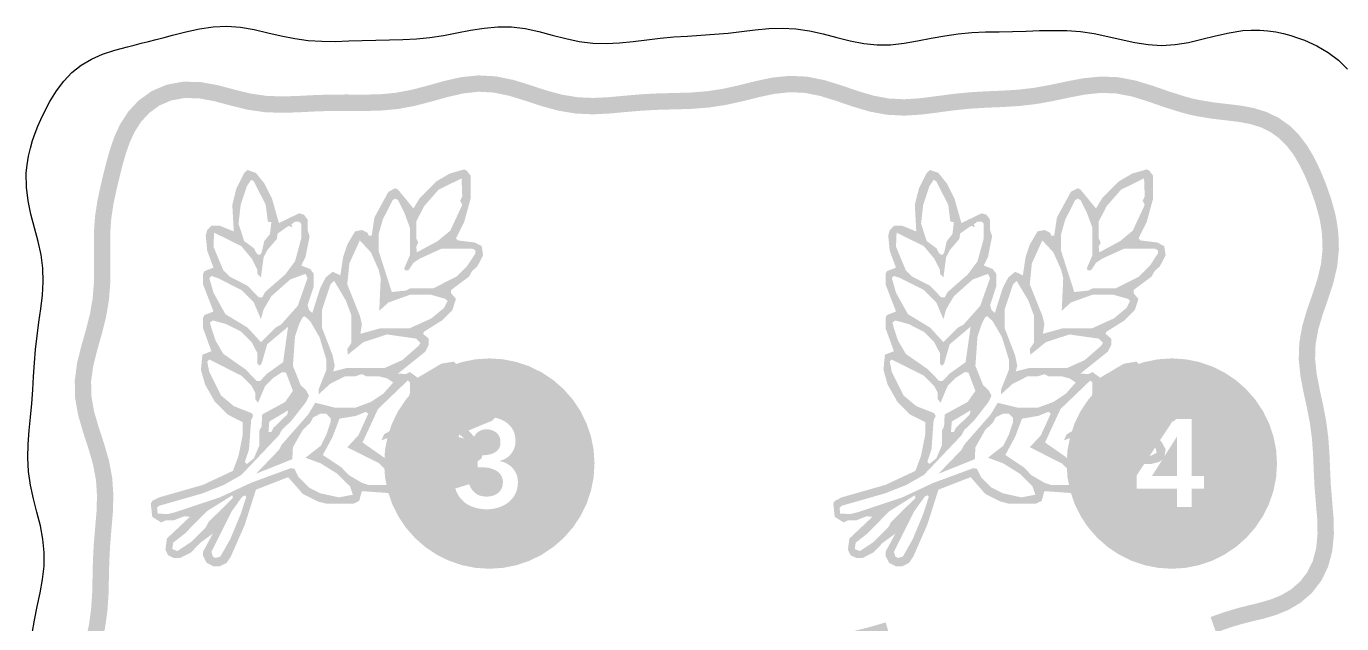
# Model space of a CAD drawing. Header units: millimetres. Extents: x 6 to 297, y 55 to 451.
# Drawn here: x 206.96 to 251.96, y 201.99 to 222.44 of the extents above; entities that cross this region are included whole.
import ezdxf

# ---------------------------------------------------------------- set-up
doc = ezdxf.new("R2010")
doc.units = ezdxf.units.MM
doc.layers.add('CUT', color=1, linetype='Continuous')
doc.layers.add('RASTER', color=7, linetype='Continuous')

msp = doc.modelspace()

# ---------------------------------------------------------------- hatches: boundary and pattern name
at = {"layer": 'RASTER'}
msp.add_hatch(color=7, dxfattribs=at).paths.add_polyline_path([(236.364, 202.037), (235.808, 201.877), (235.262, 201.74), (234.725, 201.648), (234.187, 201.607), (233.639, 201.602), (233.08, 201.609), (232.514, 201.608), (232.223, 201.591), (231.935, 201.57), (231.408, 201.489), (230.927, 201.388), (230.483, 201.283), (230.058, 201.175), (229.637, 201.056), (229.209, 200.908), (228.777, 200.708), (228.356, 200.437), (227.971, 200.083), (227.653, 199.643), (227.43, 199.128), (227.324, 198.56), (227.335, 197.966), (227.441, 197.376), (227.523, 197.069), (227.598, 196.787), (227.728, 196.263), (227.804, 195.751), (227.829, 195.236), (227.816, 194.712), (227.788, 194.175), (227.766, 193.63), (227.76, 193.085), (227.765, 192.545), (227.762, 192.016), (227.729, 191.497), (227.653, 190.981), (227.532, 190.46), (227.382, 189.925), (227.236, 189.373), (227.133, 188.805), (227.108, 188.225), (227.174, 187.646), (227.313, 187.08), (227.49, 186.532), (227.661, 186.002), (227.792, 185.486), (227.864, 184.978), (227.879, 184.467), (227.849, 183.945), (227.8, 183.41), (227.754, 182.869), (227.727, 182.581), (227.706, 182.299), (227.64, 181.778), (227.54, 181.305), (227.394, 180.884), (227.198, 180.517), (226.957, 180.208), (226.678, 179.954), (226.373, 179.751), (226.048, 179.586), (225.707, 179.442), (225.348, 179.296), (224.968, 179.131), (224.562, 178.935), (224.121, 178.713), (223.629, 178.484), (223.367, 178.385), (223.104, 178.293), (222.589, 178.167), (222.085, 178.105), (221.577, 178.107), (221.057, 178.157), (220.522, 178.229), (219.978, 178.299), (219.429, 178.347), (218.884, 178.376), (218.348, 178.398), (217.821, 178.434), (217.298, 178.5), (216.772, 178.596), (216.234, 178.711), (215.681, 178.816), (215.113, 178.876), (214.535, 178.86), (213.974, 178.763), (213.678, 178.692), (213.401, 178.611), (212.874, 178.485), (212.379, 178.421), (211.919, 178.439), (211.5, 178.545), (211.126, 178.732), (210.803, 178.987), (210.532, 179.297), (210.313, 179.646), (210.137, 180.026), (209.995, 180.429), (209.879, 180.855), (209.785, 181.304), (209.72, 181.778), (209.698, 182.287), (209.713, 182.546), (209.735, 182.812), (209.818, 183.362), (209.916, 183.923), (209.998, 184.501), (210.026, 185.093), (209.974, 185.692), (209.84, 186.283), (209.653, 186.859), (209.46, 187.414), (209.305, 187.951), (209.22, 188.474), (209.216, 188.994), (209.283, 189.525), (209.395, 190.074), (209.517, 190.638), (209.617, 191.213), (209.679, 191.79), (209.711, 192.36), (209.733, 192.919), (209.767, 193.471), (209.824, 194.022), (209.897, 194.581), (209.962, 195.153), (209.987, 195.74), (209.941, 196.335), (209.818, 196.927), (209.64, 197.504), (209.448, 198.062), (209.29, 198.601), (209.2, 199.124), (209.193, 199.642), (209.263, 200.169), (209.389, 200.713), (209.532, 201.275), (209.655, 201.851), (209.736, 202.432), (209.774, 203.008), (209.787, 203.575), (209.8, 204.131), (209.829, 204.683), (209.875, 205.239), (209.922, 205.807), (209.94, 206.388), (209.901, 206.979), (209.791, 207.568), (209.625, 208.147), (209.44, 208.708), (209.282, 209.249), (209.189, 209.773), (209.178, 210.29), (209.25, 210.813), (209.385, 211.354), (209.545, 211.914), (209.69, 212.49), (209.789, 213.073), (209.834, 213.656), (209.84, 214.229), (209.832, 214.791), (209.833, 215.341), (209.849, 215.607), (209.868, 215.863), (209.943, 216.36), (210.04, 216.818), (210.143, 217.251), (210.247, 217.664), (210.36, 218.063), (210.493, 218.449), (210.664, 218.821), (210.887, 219.169), (211.171, 219.477), (211.515, 219.728), (211.916, 219.901), (212.366, 219.985), (212.858, 219.975), (213.39, 219.878), (213.668, 219.803), (213.957, 219.726), (214.532, 219.585), (215.12, 219.501), (215.705, 219.478), (216.278, 219.496), (216.839, 219.525), (217.392, 219.544), (217.947, 219.546), (218.51, 219.541), (219.085, 219.554), (219.668, 219.608), (220.25, 219.716), (220.823, 219.865), (221.379, 220.021), (221.917, 220.144), (222.438, 220.2), (222.955, 220.172), (223.482, 220.062), (224.027, 219.894), (224.592, 219.709), (225.173, 219.55), (225.764, 219.453), (226.354, 219.427), (226.934, 219.456), (227.499, 219.508), (228.054, 219.555), (228.606, 219.584), (229.163, 219.597), (229.731, 219.614), (230.308, 219.659), (230.888, 219.747), (231.462, 219.874), (232.021, 220.014), (232.562, 220.129), (233.087, 220.185), (233.604, 220.16), (234.13, 220.054), (234.672, 219.885), (235.235, 219.692), (235.815, 219.521), (236.408, 219.412), (237.003, 219.382), (237.588, 219.419), (238.158, 219.491), (238.715, 219.566), (239.265, 219.622), (239.817, 219.654), (240.378, 219.677), (240.949, 219.713), (241.526, 219.781), (242.099, 219.884), (242.661, 220.004), (243.206, 220.108), (243.734, 220.161), (244.254, 220.14), (244.779, 220.04), (245.32, 219.873), (245.879, 219.677), (246.445, 219.5), (246.735, 219.421), (247.015, 219.362), (247.527, 219.277), (248, 219.222), (248.435, 219.17), (248.834, 219.096), (249.198, 218.982), (249.527, 218.821), (249.822, 218.61), (250.084, 218.351), (250.316, 218.044), (250.523, 217.693), (250.714, 217.299), (250.893, 216.865), (251.061, 216.389), (251.204, 215.872), (251.252, 215.599), (251.291, 215.334), (251.308, 214.82), (251.258, 214.319), (251.139, 213.81), (250.968, 213.285), (250.779, 212.743), (250.614, 212.183), (250.512, 211.61), (250.494, 211.032), (250.553, 210.463), (250.659, 209.909), (250.777, 209.371), (250.878, 208.844), (250.946, 208.322), (250.984, 207.796), (251.006, 207.261), (251.032, 206.717), (251.076, 206.172), (251.099, 205.884), (251.125, 205.6), (251.137, 205.07), (251.091, 204.581), (250.975, 204.14), (250.786, 203.753), (250.533, 203.426), (250.228, 203.164), (249.887, 202.965), (249.524, 202.819), (249.148, 202.71), (248.759, 202.615), (248.354, 202.511), (247.929, 202.381), (247.478, 202.223), (247.664, 201.694), (248.105, 201.849), (248.506, 201.972), (248.895, 202.071), (249.293, 202.168), (249.708, 202.289), (250.135, 202.462), (250.554, 202.709), (250.94, 203.041), (251.263, 203.458), (251.501, 203.945), (251.643, 204.484), (251.697, 205.05), (251.685, 205.626), (251.657, 205.931), (251.635, 206.217), (251.591, 206.753), (251.566, 207.285), (251.544, 207.827), (251.504, 208.378), (251.431, 208.933), (251.326, 209.483), (251.208, 210.022), (251.107, 210.545), (251.054, 211.052), (251.069, 211.551), (251.159, 212.054), (251.312, 212.571), (251.499, 213.106), (251.679, 213.659), (251.811, 214.227), (251.868, 214.802), (251.85, 215.374), (251.805, 215.688), (251.748, 216.004), (251.595, 216.557), (251.417, 217.064), (251.225, 217.528), (251.017, 217.957), (250.782, 218.356), (250.506, 218.719), (250.184, 219.039), (249.814, 219.302), (249.405, 219.503), (248.969, 219.639), (248.52, 219.724), (248.066, 219.778), (247.606, 219.832), (247.115, 219.914), (246.866, 219.965), (246.606, 220.037), (246.056, 220.209), (245.495, 220.406), (244.914, 220.583), (244.319, 220.697), (243.718, 220.721), (243.126, 220.662), (242.55, 220.553), (241.991, 220.434), (241.443, 220.335), (240.899, 220.271), (240.349, 220.237), (239.789, 220.214), (239.221, 220.18), (238.65, 220.123), (238.086, 220.047), (237.535, 219.977), (236.999, 219.942), (236.473, 219.968), (235.946, 220.066), (235.405, 220.226), (234.847, 220.418), (234.269, 220.597), (233.673, 220.716), (233.07, 220.745), (232.474, 220.683), (231.895, 220.56), (231.333, 220.419), (230.785, 220.298), (230.245, 220.216), (229.701, 220.174), (229.148, 220.157), (228.585, 220.144), (228.016, 220.114), (227.45, 220.066), (226.894, 220.015), (226.353, 219.988), (225.822, 220.011), (225.293, 220.098), (224.753, 220.245), (224.197, 220.428), (223.621, 220.605), (223.027, 220.727), (222.424, 220.76), (221.824, 220.697), (221.241, 220.564), (220.677, 220.406), (220.128, 220.263), (219.59, 220.163), (219.052, 220.113), (218.506, 220.101), (217.948, 220.106), (217.382, 220.104), (216.815, 220.085), (216.255, 220.056), (215.707, 220.039), (215.171, 220.06), (214.639, 220.136), (214.094, 220.27), (213.813, 220.344), (213.505, 220.427), (212.915, 220.532), (212.321, 220.544), (211.753, 220.438), (211.238, 220.215), (210.799, 219.896), (210.444, 219.512), (210.173, 219.091), (209.973, 218.659), (209.825, 218.231), (209.706, 217.809), (209.598, 217.385), (209.493, 216.941), (209.392, 216.459), (209.312, 215.933), (209.29, 215.644), (209.273, 215.353), (209.272, 214.787), (209.28, 214.228), (209.274, 213.68), (209.233, 213.142), (209.142, 212.605), (209.004, 212.06), (208.843, 211.499), (208.7, 210.919), (208.619, 210.322), (208.631, 209.718), (208.737, 209.121), (208.905, 208.542), (209.089, 207.982), (209.245, 207.439), (209.345, 206.908), (209.38, 206.378), (209.363, 205.839), (209.317, 205.285), (209.27, 204.721), (209.24, 204.152), (209.227, 203.587), (209.214, 203.033), (209.178, 202.489), (209.103, 201.949), (208.986, 201.403), (208.844, 200.845), (208.712, 200.269), (208.633, 199.675), (208.642, 199.072), (208.744, 198.474), (208.914, 197.892), (209.107, 197.33), (209.275, 196.786), (209.386, 196.256), (209.426, 195.731), (209.404, 195.197), (209.341, 194.649), (209.267, 194.087), (209.208, 193.517), (209.173, 192.948), (209.151, 192.386), (209.12, 191.836), (209.062, 191.291), (208.967, 190.745), (208.847, 190.189), (208.73, 189.617), (208.656, 189.027), (208.661, 188.427), (208.758, 187.828), (208.926, 187.244), (209.122, 186.68), (209.3, 186.134), (209.42, 185.605), (209.466, 185.082), (209.44, 184.554), (209.363, 184.011), (209.265, 183.452), (209.179, 182.883), (209.154, 182.585), (209.137, 182.282), (209.162, 181.729), (209.233, 181.209), (209.334, 180.724), (209.46, 180.262), (209.618, 179.815), (209.821, 179.379), (210.083, 178.962), (210.417, 178.58), (210.826, 178.258), (211.306, 178.019), (211.84, 177.885), (212.404, 177.861), (212.976, 177.934), (213.54, 178.069), (213.822, 178.15), (214.083, 178.214), (214.591, 178.303), (215.091, 178.316), (215.599, 178.262), (216.123, 178.162), (216.662, 178.047), (217.213, 177.946), (217.767, 177.877), (218.317, 177.839), (218.858, 177.816), (219.389, 177.788), (219.917, 177.741), (220.449, 177.674), (220.992, 177.6), (221.549, 177.547), (222.118, 177.546), (222.69, 177.616), (223.255, 177.753), (223.559, 177.858), (223.853, 177.97), (224.364, 178.208), (224.81, 178.432), (225.202, 178.621), (225.565, 178.78), (225.921, 178.924), (226.285, 179.078), (226.657, 179.268), (227.024, 179.514), (227.368, 179.828), (227.668, 180.213), (227.907, 180.66), (228.08, 181.155), (228.193, 181.685), (228.263, 182.238), (228.286, 182.535), (228.312, 182.82), (228.358, 183.36), (228.408, 183.903), (228.439, 184.459), (228.423, 185.026), (228.341, 185.595), (228.199, 186.157), (228.023, 186.704), (227.852, 187.234), (227.725, 187.746), (227.669, 188.245), (227.69, 188.742), (227.783, 189.251), (227.923, 189.778), (228.075, 190.321), (228.203, 190.877), (228.286, 191.438), (228.322, 191.997), (228.326, 192.546), (228.321, 193.084), (228.326, 193.616), (228.348, 194.149), (228.376, 194.69), (228.389, 195.243), (228.362, 195.806), (228.278, 196.372), (228.141, 196.925), (228.065, 197.214), (227.989, 197.491), (227.893, 198.023), (227.883, 198.515), (227.966, 198.965), (228.14, 199.366), (228.39, 199.71), (228.699, 199.994), (229.047, 200.217), (229.418, 200.388), (229.805, 200.522), (230.203, 200.634), (230.616, 200.738), (231.049, 200.842), (231.507, 200.938), (232.004, 201.013), (232.26, 201.032), (232.526, 201.048), (233.077, 201.049), (233.638, 201.041), (234.211, 201.047), (234.794, 201.092), (235.378, 201.191), (235.953, 201.336), (236.518, 201.498)])
h = msp.add_hatch(color=7, dxfattribs=at)
h.paths.add_polyline_path([(214.531, 217.521), (214.817, 217.421), (215.103, 217.063), (215.367, 216.541), (215.603, 215.705), (216.297, 216.041), (216.461, 215.991), (216.583, 215.826), (216.583, 215.469), (216.654, 215.254), (216.511, 214.539), (216.368, 214.253), (216.676, 214.131), (216.797, 213.967), (216.797, 213.538), (216.583, 212.894), (216.633, 212.73), (216.747, 212.63), (217.012, 213.466), (217.205, 213.845), (217.441, 214.038), (217.706, 213.917), (217.799, 214.539), (217.942, 214.968), (218.206, 215.419), (218.442, 215.469), (218.635, 215.376), (218.678, 215.276), (218.778, 215.276), (218.871, 215.898), (219.35, 216.777), (219.586, 216.899), (219.679, 216.849), (220.208, 216.205), (220.423, 216.563), (220.995, 217.135), (221.445, 217.399), (221.946, 217.542), (222.039, 217.492), (222.161, 217.328), (222.161, 216.541), (221.946, 215.755), (221.66, 215.183), (221.732, 215.111), (222.304, 215.04), (222.54, 214.918), (222.59, 214.61), (222.397, 214.231), (222.211, 214.06), (222.11, 213.874), (221.496, 213.416), (221.496, 213.302), (221.66, 213.109), (221.538, 212.73), (221.181, 212.372), (220.566, 211.986), (220.537, 211.915), (220.73, 211.75), (220.73, 211.536), (220.609, 211.3), (219.679, 210.556), (219.944, 210.535), (220.087, 210.606), (220.351, 210.413), (221.159, 210.892), (221.588, 210.964), (221.803, 210.749), (221.753, 210.198), (223.162, 210.248), (223.541, 210.055), (223.591, 209.748), (223.469, 209.512), (222.897, 208.94), (222.089, 208.604), (222.468, 208.196), (222.59, 207.96), (222.54, 207.653), (222.375, 207.531), (222.089, 207.46), (221.159, 207.46), (221.088, 207.388), (221.038, 207.081), (220.873, 206.959), (219.944, 206.959), (219.801, 207.031), (219.751, 207.009), (219.801, 206.888), (219.751, 206.58), (219.443, 206.459), (218.442, 206.53), (218.349, 206.194), (218.156, 206.101), (217.226, 206.101), (216.94, 206.173), (216.418, 206.437), (215.918, 207.009), (214.817, 206.58), (214.438, 205.386), (213.959, 204.292), (213.816, 204.077), (213.58, 203.956), (213.365, 203.956), (213.129, 204.077), (213.007, 204.313), (213.007, 204.456), (213.344, 205.078), (212.915, 204.764), (212.6, 204.435), (212.221, 204.242), (212.006, 204.242), (211.813, 204.335), (211.72, 204.528), (211.77, 204.907), (212.557, 205.65), (212.364, 205.672), (212.006, 205.529), (211.72, 205.529), (211.577, 205.457), (211.27, 205.65), (211.22, 206.101), (211.27, 206.194), (211.506, 206.316), (213.007, 206.745), (214.03, 207.224), (214.223, 207.746), (214.366, 208.461), (214.366, 208.89), (213.844, 209.154), (213.415, 209.583), (213.079, 210.177), (212.936, 210.678), (212.986, 211.2), (213.294, 211.321), (213.007, 212.108), (213.007, 212.465), (213.058, 212.558), (213.365, 212.68), (213.007, 213.609), (213.007, 213.967), (213.058, 214.06), (213.365, 214.181), (213.151, 214.753), (213.1, 215.276), (213.151, 215.469), (213.294, 215.612), (213.58, 215.612), (214.059, 215.419), (214.009, 216.327), (214.152, 216.899), (214.416, 217.421)])
h.paths.add_polyline_path([(221.853, 217.235), (221.066, 216.849), (220.566, 216.277), (220.301, 215.755), (220.301, 215.183), (220.373, 215.04), (220.301, 214.897), (220.323, 214.703), (221.038, 215.09), (221.467, 215.447), (221.875, 216.327), (221.803, 216.47), (221.875, 216.613)], flags=0)
h.paths.add_polyline_path([(214.652, 217.185), (214.509, 216.97), (214.295, 216.327), (214.223, 215.683), (214.416, 215.09), (214.745, 214.846), (214.845, 214.661), (214.938, 214.61), (215.01, 214.682), (215.103, 215.09), (215.296, 215.326), (215.346, 215.733), (215.224, 215.755), (215.153, 216.327), (214.745, 217.135)], flags=0)
h.paths.add_polyline_path([(219.586, 216.541), (219.493, 216.491), (219.157, 215.826), (219.014, 215.326), (219.014, 214.753), (219.465, 213.345), (219.944, 213.395), (220.087, 213.466), (220.873, 213.466), (221.681, 213.874), (222.039, 214.231), (222.325, 214.661), (222.325, 214.775), (222.232, 214.825), (221.159, 214.825), (220.423, 214.489), (220.208, 214.346), (220.037, 214.088), (219.922, 214.088), (219.894, 214.16), (220.087, 214.61), (220.087, 215.54), (219.894, 216.062), (219.679, 216.491)], flags=0)
h.paths.add_polyline_path([(216.154, 215.755), (216.032, 215.662), (216.061, 215.562), (215.939, 215.612), (215.56, 215.347), (215.532, 215.161), (215.203, 214.775), (215.081, 214.539), (214.988, 213.845), (214.867, 213.967), (214.867, 214.11), (214.674, 214.489), (214.316, 214.918), (213.386, 215.376), (213.365, 214.897), (213.701, 214.088), (213.916, 213.874), (214.531, 213.559), (214.917, 213.159), (215.031, 213.159), (215.131, 213.345), (215.818, 213.945), (216.154, 214.396), (216.368, 215.183), (216.368, 215.683), (216.297, 215.755)], flags=0)
h.paths.add_polyline_path([(218.371, 215.111), (218.013, 214.324), (217.942, 213.609), (218.371, 212.537), (218.442, 212.251), (218.392, 211.915), (219.086, 212.108), (220.087, 212.108), (220.823, 212.444), (221.252, 212.801), (221.374, 213.037), (221.302, 213.109), (220.802, 213.252), (220.087, 213.252), (219.35, 212.987), (219.036, 212.701), (219.086, 213.824), (219.014, 214.11), (218.75, 214.703)], flags=0)
h.paths.add_polyline_path([(216.511, 213.967), (215.989, 213.774), (215.346, 213.202), (215.081, 212.751), (214.988, 212.415), (214.745, 212.987), (214.316, 213.416), (213.508, 213.824), (213.294, 213.895), (213.222, 213.824), (213.365, 213.323), (213.773, 212.587), (214.531, 212.129), (214.988, 211.629), (215.489, 212.129), (215.675, 212.229), (216.247, 212.873), (216.583, 213.824)], flags=0)
h.paths.add_polyline_path([(217.491, 213.731), (217.37, 213.609), (217.083, 212.751), (217.083, 212.108), (217.441, 211.178), (217.513, 210.821), (217.462, 210.627), (217.942, 210.749), (219.229, 210.749), (219.822, 211.014), (220.394, 211.514), (220.444, 211.607), (220.301, 211.75), (219.3, 211.893), (218.492, 211.629), (217.963, 211.2), (217.942, 211.393), (218.085, 211.607), (218.085, 212.537), (217.892, 213.059)], flags=0)
h.paths.add_polyline_path([(216.49, 212.515), (216.418, 212.487), (216.297, 212.251), (216.154, 211.822), (216.082, 210.821), (216.347, 210.156), (216.533, 209.984), (216.633, 209.798), (216.533, 209.583), (216.032, 208.94), (215.703, 208.625), (215.603, 208.439), (214.316, 207.081), (213.723, 206.745), (213.007, 206.459), (211.506, 206.029), (211.434, 205.958), (211.456, 205.765), (211.792, 205.743), (212.078, 205.815), (213.58, 206.316), (214.652, 206.816), (216.011, 207.317), (216.132, 207.295), (216.275, 207.009), (216.633, 206.652), (217.012, 206.459), (217.656, 206.316), (218.135, 206.408), (218.035, 206.695), (217.605, 207.124), (217.033, 207.481), (216.511, 207.674), (217.033, 208.082), (217.226, 208.461), (217.37, 208.89), (217.37, 209.033), (217.226, 209.176), (217.012, 209.176), (216.776, 209.054), (216.676, 208.868), (216.418, 208.625), (216.082, 208.032), (216.061, 207.624), (214.817, 207.124), (215.603, 207.939), (215.703, 208.125), (216.604, 209.154), (216.847, 209.555), (217.513, 209.39), (218.228, 209.39), (218.75, 209.583), (219.179, 209.869), (219.515, 210.248), (219.3, 210.391), (219.014, 210.463), (218.585, 210.463), (218.442, 210.535), (218.228, 210.463), (217.87, 210.463), (217.348, 210.198), (216.962, 209.841), (216.962, 210.012), (217.226, 210.678), (217.226, 211.035), (216.991, 211.8), (216.676, 212.344)], flags=0)
h.paths.add_polyline_path([(213.344, 212.372), (213.243, 212.301), (213.294, 212.108), (213.437, 211.679), (213.701, 211.228), (214.459, 210.699), (214.845, 210.299), (214.96, 210.299), (215.203, 210.556), (215.746, 210.942), (215.918, 212.158), (215.203, 211.557), (215.01, 210.892), (214.938, 210.821), (214.867, 210.892), (214.867, 211.25), (214.674, 211.629), (214.316, 211.986), (213.794, 212.251)], flags=0)
h.paths.add_polyline_path([(213.222, 211.035), (213.151, 210.964), (213.222, 210.606), (213.63, 209.798), (214.059, 209.44), (214.674, 209.197), (214.724, 209.104), (214.652, 208.961), (214.581, 207.96), (214.438, 207.531), (214.509, 207.46), (214.745, 207.653), (214.938, 208.103), (214.938, 208.604), (215.01, 208.747), (215.031, 209.154), (215.818, 209.583), (216.082, 209.962), (215.846, 210.585), (215.725, 210.606), (215.417, 210.413), (215.131, 210.127), (214.888, 209.555), (214.795, 209.676), (214.795, 209.891), (214.674, 210.127), (214.316, 210.484)], flags=0)
h.paths.add_polyline_path([(221.496, 210.728), (220.78, 210.413), (220.351, 209.984), (219.801, 208.604), (220.466, 208.125), (220.637, 207.939), (220.873, 207.817), (221.088, 207.746), (222.089, 207.746), (222.282, 207.839), (222.254, 207.982), (222.11, 208.196), (221.681, 208.554), (221.016, 208.818), (220.659, 208.818), (220.516, 208.747), (220.444, 208.818), (220.752, 209.011), (221.181, 209.512), (221.445, 210.105), (221.517, 210.391)], flags=0)
h.paths.add_polyline_path([(220.015, 210.32), (218.993, 209.34), (218.464, 208.196), (219.179, 207.696), (219.493, 207.367), (219.729, 207.245), (220.587, 207.174), (220.78, 207.267), (220.68, 207.481), (220.466, 207.767), (220.108, 208.053), (219.443, 208.389), (219.107, 208.268), (219.207, 208.482), (219.393, 208.582), (219.679, 208.868), (219.944, 209.39), (220.087, 209.891), (220.087, 210.248)], flags=0)
h.paths.add_polyline_path([(222.304, 210.034), (221.946, 209.962), (221.567, 209.769), (221.109, 209.054), (221.588, 208.89), (221.946, 208.89), (222.754, 209.226), (223.255, 209.726), (223.305, 209.819), (223.255, 209.912), (222.804, 210.034)], flags=0)
h.paths.add_polyline_path([(215.918, 209.297), (215.274, 208.911), (215.246, 208.554), (215.346, 208.554), (215.417, 208.697), (215.889, 209.154)], flags=0)
h.paths.add_polyline_path([(218.585, 209.247), (218.228, 209.104), (217.677, 209.011), (217.441, 208.389), (217.105, 207.767), (217.748, 207.338), (217.992, 207.081), (218.442, 206.816), (218.657, 206.745), (219.443, 206.745), (219.515, 206.888), (219.393, 207.124), (219.036, 207.481), (217.942, 208.032), (218.321, 208.439), (218.657, 209.176)], flags=0)
h.paths.add_polyline_path([(214.009, 206.387), (213.129, 205.836), (212.385, 205.078), (211.985, 204.764), (211.956, 204.549), (212.128, 204.478), (212.6, 204.792), (213.1, 205.293), (213.201, 205.479), (214.03, 206.294)], flags=0)
h.paths.add_polyline_path([(214.438, 206.387), (214.345, 206.337), (213.987, 205.836), (213.294, 204.456), (213.344, 204.292), (213.437, 204.242), (213.601, 204.292), (213.937, 204.885), (214.295, 205.743), (214.488, 206.337)], flags=0)
h = msp.add_hatch(color=7, dxfattribs=at)
h.paths.add_polyline_path([(237.881, 217.521), (238.167, 217.421), (238.453, 217.063), (238.717, 216.541), (238.953, 215.705), (239.647, 216.041), (239.811, 215.991), (239.933, 215.826), (239.933, 215.469), (240.004, 215.254), (239.861, 214.539), (239.718, 214.253), (240.026, 214.131), (240.147, 213.967), (240.147, 213.538), (239.933, 212.894), (239.983, 212.73), (240.097, 212.63), (240.362, 213.466), (240.555, 213.845), (240.791, 214.038), (241.056, 213.917), (241.149, 214.539), (241.292, 214.968), (241.556, 215.419), (241.792, 215.469), (241.985, 215.376), (242.028, 215.276), (242.128, 215.276), (242.221, 215.898), (242.7, 216.777), (242.936, 216.899), (243.029, 216.849), (243.558, 216.205), (243.773, 216.563), (244.345, 217.135), (244.795, 217.399), (245.296, 217.542), (245.389, 217.492), (245.511, 217.328), (245.511, 216.541), (245.296, 215.755), (245.01, 215.183), (245.082, 215.111), (245.654, 215.04), (245.89, 214.918), (245.94, 214.61), (245.747, 214.231), (245.561, 214.06), (245.46, 213.874), (244.846, 213.416), (244.846, 213.302), (245.01, 213.109), (244.888, 212.73), (244.531, 212.372), (243.916, 211.986), (243.887, 211.915), (244.08, 211.75), (244.08, 211.536), (243.959, 211.3), (243.029, 210.556), (243.294, 210.535), (243.437, 210.606), (243.701, 210.413), (244.509, 210.892), (244.938, 210.964), (245.153, 210.749), (245.103, 210.198), (246.512, 210.248), (246.891, 210.055), (246.941, 209.748), (246.819, 209.512), (246.247, 208.94), (245.439, 208.604), (245.818, 208.196), (245.94, 207.96), (245.89, 207.653), (245.725, 207.531), (245.439, 207.46), (244.509, 207.46), (244.438, 207.388), (244.388, 207.081), (244.223, 206.959), (243.294, 206.959), (243.151, 207.031), (243.101, 207.009), (243.151, 206.888), (243.101, 206.58), (242.793, 206.459), (241.792, 206.53), (241.699, 206.194), (241.506, 206.101), (240.576, 206.101), (240.29, 206.173), (239.768, 206.437), (239.268, 207.009), (238.167, 206.58), (237.788, 205.386), (237.309, 204.292), (237.166, 204.077), (236.93, 203.956), (236.715, 203.956), (236.479, 204.077), (236.357, 204.313), (236.357, 204.456), (236.694, 205.078), (236.265, 204.764), (235.95, 204.435), (235.571, 204.242), (235.356, 204.242), (235.163, 204.335), (235.07, 204.528), (235.12, 204.907), (235.907, 205.65), (235.714, 205.672), (235.356, 205.529), (235.07, 205.529), (234.927, 205.457), (234.62, 205.65), (234.57, 206.101), (234.62, 206.194), (234.856, 206.316), (236.357, 206.745), (237.38, 207.224), (237.573, 207.746), (237.716, 208.461), (237.716, 208.89), (237.194, 209.154), (236.765, 209.583), (236.429, 210.177), (236.286, 210.678), (236.336, 211.2), (236.644, 211.321), (236.357, 212.108), (236.357, 212.465), (236.408, 212.558), (236.715, 212.68), (236.357, 213.609), (236.357, 213.967), (236.408, 214.06), (236.715, 214.181), (236.501, 214.753), (236.45, 215.276), (236.501, 215.469), (236.644, 215.612), (236.93, 215.612), (237.409, 215.419), (237.359, 216.327), (237.502, 216.899), (237.766, 217.421)])
h.paths.add_polyline_path([(245.203, 217.235), (244.416, 216.849), (243.916, 216.277), (243.651, 215.755), (243.651, 215.183), (243.723, 215.04), (243.651, 214.897), (243.673, 214.703), (244.388, 215.09), (244.817, 215.447), (245.225, 216.327), (245.153, 216.47), (245.225, 216.613)], flags=0)
h.paths.add_polyline_path([(238.002, 217.185), (237.859, 216.97), (237.645, 216.327), (237.573, 215.683), (237.766, 215.09), (238.095, 214.846), (238.195, 214.661), (238.288, 214.61), (238.36, 214.682), (238.453, 215.09), (238.646, 215.326), (238.696, 215.733), (238.574, 215.755), (238.503, 216.327), (238.095, 217.135)], flags=0)
h.paths.add_polyline_path([(242.936, 216.541), (242.843, 216.491), (242.507, 215.826), (242.364, 215.326), (242.364, 214.753), (242.815, 213.345), (243.294, 213.395), (243.437, 213.466), (244.223, 213.466), (245.031, 213.874), (245.389, 214.231), (245.675, 214.661), (245.675, 214.775), (245.582, 214.825), (244.509, 214.825), (243.773, 214.489), (243.558, 214.346), (243.387, 214.088), (243.272, 214.088), (243.244, 214.16), (243.437, 214.61), (243.437, 215.54), (243.244, 216.062), (243.029, 216.491)], flags=0)
h.paths.add_polyline_path([(239.504, 215.755), (239.382, 215.662), (239.411, 215.562), (239.289, 215.612), (238.91, 215.347), (238.882, 215.161), (238.553, 214.775), (238.431, 214.539), (238.338, 213.845), (238.217, 213.967), (238.217, 214.11), (238.024, 214.489), (237.666, 214.918), (236.736, 215.376), (236.715, 214.897), (237.051, 214.088), (237.266, 213.874), (237.881, 213.559), (238.267, 213.159), (238.381, 213.159), (238.481, 213.345), (239.168, 213.945), (239.504, 214.396), (239.718, 215.183), (239.718, 215.683), (239.647, 215.755)], flags=0)
h.paths.add_polyline_path([(241.721, 215.111), (241.363, 214.324), (241.292, 213.609), (241.721, 212.537), (241.792, 212.251), (241.742, 211.915), (242.436, 212.108), (243.437, 212.108), (244.173, 212.444), (244.602, 212.801), (244.724, 213.037), (244.652, 213.109), (244.152, 213.252), (243.437, 213.252), (242.7, 212.987), (242.386, 212.701), (242.436, 213.824), (242.364, 214.11), (242.1, 214.703)], flags=0)
h.paths.add_polyline_path([(239.861, 213.967), (239.339, 213.774), (238.696, 213.202), (238.431, 212.751), (238.338, 212.415), (238.095, 212.987), (237.666, 213.416), (236.858, 213.824), (236.644, 213.895), (236.572, 213.824), (236.715, 213.323), (237.123, 212.587), (237.881, 212.129), (238.338, 211.629), (238.839, 212.129), (239.025, 212.229), (239.597, 212.873), (239.933, 213.824)], flags=0)
h.paths.add_polyline_path([(240.841, 213.731), (240.72, 213.609), (240.433, 212.751), (240.433, 212.108), (240.791, 211.178), (240.863, 210.821), (240.812, 210.627), (241.292, 210.749), (242.579, 210.749), (243.172, 211.014), (243.744, 211.514), (243.794, 211.607), (243.651, 211.75), (242.65, 211.893), (241.842, 211.629), (241.313, 211.2), (241.292, 211.393), (241.435, 211.607), (241.435, 212.537), (241.242, 213.059)], flags=0)
h.paths.add_polyline_path([(239.84, 212.515), (239.768, 212.487), (239.647, 212.251), (239.504, 211.822), (239.432, 210.821), (239.697, 210.156), (239.883, 209.984), (239.983, 209.798), (239.883, 209.583), (239.382, 208.94), (239.053, 208.625), (238.953, 208.439), (237.666, 207.081), (237.073, 206.745), (236.357, 206.459), (234.856, 206.029), (234.784, 205.958), (234.806, 205.765), (235.142, 205.743), (235.428, 205.815), (236.93, 206.316), (238.002, 206.816), (239.361, 207.317), (239.482, 207.295), (239.625, 207.009), (239.983, 206.652), (240.362, 206.459), (241.006, 206.316), (241.485, 206.408), (241.385, 206.695), (240.955, 207.124), (240.383, 207.481), (239.861, 207.674), (240.383, 208.082), (240.576, 208.461), (240.72, 208.89), (240.72, 209.033), (240.576, 209.176), (240.362, 209.176), (240.126, 209.054), (240.026, 208.868), (239.768, 208.625), (239.432, 208.032), (239.411, 207.624), (238.167, 207.124), (238.953, 207.939), (239.053, 208.125), (239.954, 209.154), (240.197, 209.555), (240.863, 209.39), (241.578, 209.39), (242.1, 209.583), (242.529, 209.869), (242.865, 210.248), (242.65, 210.391), (242.364, 210.463), (241.935, 210.463), (241.792, 210.535), (241.578, 210.463), (241.22, 210.463), (240.698, 210.198), (240.312, 209.841), (240.312, 210.012), (240.576, 210.678), (240.576, 211.035), (240.341, 211.8), (240.026, 212.344)], flags=0)
h.paths.add_polyline_path([(236.694, 212.372), (236.593, 212.301), (236.644, 212.108), (236.787, 211.679), (237.051, 211.228), (237.809, 210.699), (238.195, 210.299), (238.31, 210.299), (238.553, 210.556), (239.096, 210.942), (239.268, 212.158), (238.553, 211.557), (238.36, 210.892), (238.288, 210.821), (238.217, 210.892), (238.217, 211.25), (238.024, 211.629), (237.666, 211.986), (237.144, 212.251)], flags=0)
h.paths.add_polyline_path([(236.572, 211.035), (236.501, 210.964), (236.572, 210.606), (236.98, 209.798), (237.409, 209.44), (238.024, 209.197), (238.074, 209.104), (238.002, 208.961), (237.931, 207.96), (237.788, 207.531), (237.859, 207.46), (238.095, 207.653), (238.288, 208.103), (238.288, 208.604), (238.36, 208.747), (238.381, 209.154), (239.168, 209.583), (239.432, 209.962), (239.196, 210.585), (239.075, 210.606), (238.767, 210.413), (238.481, 210.127), (238.238, 209.555), (238.145, 209.676), (238.145, 209.891), (238.024, 210.127), (237.666, 210.484)], flags=0)
h.paths.add_polyline_path([(244.846, 210.728), (244.13, 210.413), (243.701, 209.984), (243.151, 208.604), (243.816, 208.125), (243.987, 207.939), (244.223, 207.817), (244.438, 207.746), (245.439, 207.746), (245.632, 207.839), (245.604, 207.982), (245.46, 208.196), (245.031, 208.554), (244.366, 208.818), (244.009, 208.818), (243.866, 208.747), (243.794, 208.818), (244.102, 209.011), (244.531, 209.512), (244.795, 210.105), (244.867, 210.391)], flags=0)
h.paths.add_polyline_path([(243.365, 210.32), (242.343, 209.34), (241.814, 208.196), (242.529, 207.696), (242.843, 207.367), (243.079, 207.245), (243.937, 207.174), (244.13, 207.267), (244.03, 207.481), (243.816, 207.767), (243.458, 208.053), (242.793, 208.389), (242.457, 208.268), (242.557, 208.482), (242.743, 208.582), (243.029, 208.868), (243.294, 209.39), (243.437, 209.891), (243.437, 210.248)], flags=0)
h.paths.add_polyline_path([(245.654, 210.034), (245.296, 209.962), (244.917, 209.769), (244.459, 209.054), (244.938, 208.89), (245.296, 208.89), (246.104, 209.226), (246.605, 209.726), (246.655, 209.819), (246.605, 209.912), (246.154, 210.034)], flags=0)
h.paths.add_polyline_path([(239.268, 209.297), (238.624, 208.911), (238.596, 208.554), (238.696, 208.554), (238.767, 208.697), (239.239, 209.154)], flags=0)
h.paths.add_polyline_path([(241.935, 209.247), (241.578, 209.104), (241.027, 209.011), (240.791, 208.389), (240.455, 207.767), (241.098, 207.338), (241.342, 207.081), (241.792, 206.816), (242.007, 206.745), (242.793, 206.745), (242.865, 206.888), (242.743, 207.124), (242.386, 207.481), (241.292, 208.032), (241.671, 208.439), (242.007, 209.176)], flags=0)
h.paths.add_polyline_path([(237.359, 206.387), (236.479, 205.836), (235.735, 205.078), (235.335, 204.764), (235.306, 204.549), (235.478, 204.478), (235.95, 204.792), (236.45, 205.293), (236.551, 205.479), (237.38, 206.294)], flags=0)
h.paths.add_polyline_path([(237.788, 206.387), (237.695, 206.337), (237.337, 205.836), (236.644, 204.456), (236.694, 204.292), (236.787, 204.242), (236.951, 204.292), (237.287, 204.885), (237.645, 205.743), (237.838, 206.337)], flags=0)
h = msp.add_hatch(color=7, dxfattribs=at)
h.paths.add_polyline_path([(226.401, 207.473), (226.371, 207.003), (226.279, 206.541), (226.127, 206.096), (225.919, 205.673), (225.657, 205.282), (225.347, 204.928), (224.993, 204.617), (224.601, 204.356), (224.179, 204.147), (223.733, 203.996), (223.272, 203.904), (222.802, 203.873), (222.332, 203.904), (221.87, 203.996), (221.424, 204.147), (221.002, 204.356), (220.61, 204.617), (220.256, 204.928), (219.946, 205.282), (219.684, 205.673), (219.476, 206.096), (219.325, 206.541), (219.233, 207.003), (219.202, 207.473), (219.233, 207.943), (219.325, 208.405), (219.476, 208.851), (219.684, 209.273), (219.946, 209.664), (220.256, 210.018), (220.61, 210.329), (221.002, 210.59), (221.424, 210.799), (221.87, 210.95), (222.332, 211.042), (222.802, 211.073), (223.272, 211.042), (223.733, 210.95), (224.179, 210.799), (224.601, 210.59), (224.993, 210.329), (225.347, 210.018), (225.657, 209.664), (225.919, 209.273), (226.127, 208.851), (226.279, 208.405), (226.371, 207.943)])
h.paths.add_polyline_path([(222.407, 207.758), (222.407, 207.35), (222.534, 207.35), (222.564, 207.349), (222.594, 207.348), (222.625, 207.346), (222.656, 207.343), (222.687, 207.34), (222.718, 207.336), (222.75, 207.33), (222.783, 207.324), (222.815, 207.318), (222.846, 207.31), (222.876, 207.301), (222.906, 207.291), (222.935, 207.28), (222.964, 207.268), (222.991, 207.255), (223.018, 207.242), (223.044, 207.227), (223.069, 207.21), (223.093, 207.193), (223.115, 207.174), (223.137, 207.153), (223.157, 207.132), (223.176, 207.109), (223.195, 207.084), (223.211, 207.059), (223.225, 207.032), (223.237, 207.003), (223.247, 206.973), (223.255, 206.942), (223.26, 206.91), (223.264, 206.876), (223.265, 206.84), (223.264, 206.807), (223.262, 206.775), (223.258, 206.744), (223.252, 206.715), (223.246, 206.687), (223.237, 206.66), (223.227, 206.635), (223.216, 206.611), (223.203, 206.588), (223.19, 206.566), (223.175, 206.545), (223.16, 206.526), (223.143, 206.507), (223.126, 206.49), (223.108, 206.473), (223.088, 206.458), (223.068, 206.444), (223.048, 206.43), (223.026, 206.418), (223.004, 206.406), (222.982, 206.396), (222.959, 206.387), (222.935, 206.378), (222.91, 206.371), (222.885, 206.364), (222.86, 206.359), (222.835, 206.354), (222.811, 206.35), (222.786, 206.347), (222.761, 206.345), (222.737, 206.344), (222.712, 206.343), (222.653, 206.345), (222.597, 206.351), (222.544, 206.361), (222.493, 206.374), (222.446, 206.391), (222.401, 206.412), (222.359, 206.438), (222.32, 206.466), (222.283, 206.498), (222.25, 206.531), (222.22, 206.567), (222.193, 206.603), (222.168, 206.642), (222.147, 206.682), (222.129, 206.724), (222.114, 206.768), (221.638, 206.619), (221.653, 206.573), (221.671, 206.529), (221.689, 206.486), (221.71, 206.445), (221.731, 206.406), (221.755, 206.368), (221.779, 206.331), (221.806, 206.296), (221.833, 206.263), (221.862, 206.232), (221.892, 206.202), (221.922, 206.173), (221.954, 206.146), (221.987, 206.121), (222.021, 206.098), (222.056, 206.076), (222.092, 206.055), (222.129, 206.036), (222.167, 206.018), (222.205, 206.002), (222.245, 205.987), (222.285, 205.973), (222.326, 205.961), (222.368, 205.95), (222.411, 205.941), (222.455, 205.933), (222.499, 205.926), (222.544, 205.92), (222.589, 205.916), (222.635, 205.912), (222.682, 205.911), (222.729, 205.91), (222.777, 205.911), (222.825, 205.914), (222.872, 205.918), (222.92, 205.924), (222.967, 205.932), (223.014, 205.942), (223.061, 205.954), (223.107, 205.967), (223.154, 205.983), (223.199, 206), (223.243, 206.018), (223.285, 206.039), (223.327, 206.061), (223.368, 206.086), (223.407, 206.112), (223.445, 206.139), (223.482, 206.169), (223.517, 206.2), (223.55, 206.234), (223.581, 206.269), (223.61, 206.306), (223.638, 206.345), (223.664, 206.386), (223.687, 206.428), (223.709, 206.473), (223.727, 206.519), (223.743, 206.567), (223.756, 206.617), (223.766, 206.669), (223.773, 206.723), (223.777, 206.778), (223.779, 206.836), (223.776, 206.905), (223.768, 206.971), (223.754, 207.034), (223.736, 207.094), (223.711, 207.152), (223.682, 207.207), (223.647, 207.26), (223.607, 207.31), (223.562, 207.356), (223.514, 207.398), (223.463, 207.435), (223.409, 207.468), (223.351, 207.497), (223.29, 207.522), (223.226, 207.542), (223.158, 207.558), (223.158, 207.566), (223.218, 207.583), (223.275, 207.604), (223.329, 207.629), (223.38, 207.658), (223.427, 207.691), (223.472, 207.729), (223.513, 207.77), (223.551, 207.815), (223.586, 207.863), (223.615, 207.913), (223.641, 207.964), (223.661, 208.017), (223.677, 208.072), (223.689, 208.128), (223.696, 208.186), (223.698, 208.246), (223.697, 208.296), (223.693, 208.345), (223.687, 208.392), (223.679, 208.437), (223.668, 208.481), (223.655, 208.523), (223.639, 208.564), (223.621, 208.603), (223.601, 208.64), (223.58, 208.676), (223.556, 208.711), (223.531, 208.744), (223.503, 208.775), (223.475, 208.805), (223.444, 208.833), (223.411, 208.86), (223.377, 208.885), (223.342, 208.909), (223.305, 208.931), (223.267, 208.951), (223.227, 208.97), (223.187, 208.987), (223.145, 209.003), (223.101, 209.017), (223.057, 209.029), (223.012, 209.04), (222.966, 209.049), (222.92, 209.057), (222.873, 209.063), (222.826, 209.067), (222.778, 209.069), (222.729, 209.07), (222.685, 209.069), (222.641, 209.067), (222.598, 209.063), (222.555, 209.057), (222.513, 209.05), (222.471, 209.041), (222.43, 209.031), (222.39, 209.019), (222.35, 209.006), (222.311, 208.991), (222.273, 208.975), (222.236, 208.958), (222.2, 208.94), (222.165, 208.92), (222.132, 208.899), (222.099, 208.877), (222.067, 208.854), (222.036, 208.829), (222.007, 208.804), (221.979, 208.777), (221.952, 208.749), (221.926, 208.721), (221.901, 208.691), (221.878, 208.66), (221.856, 208.628), (221.835, 208.596), (221.817, 208.562), (221.8, 208.528), (221.784, 208.493), (221.771, 208.457), (221.759, 208.42), (221.748, 208.382), (222.228, 208.259), (222.241, 208.301), (222.256, 208.342), (222.274, 208.38), (222.294, 208.416), (222.317, 208.45), (222.341, 208.482), (222.369, 208.512), (222.398, 208.539), (222.43, 208.564), (222.464, 208.586), (222.499, 208.604), (222.537, 208.619), (222.577, 208.63), (222.619, 208.639), (222.662, 208.644), (222.708, 208.645), (222.731, 208.645), (222.755, 208.644), (222.777, 208.641), (222.8, 208.638), (222.823, 208.634), (222.845, 208.629), (222.867, 208.623), (222.889, 208.616), (222.91, 208.608), (222.931, 208.599), (222.951, 208.59), (222.971, 208.58), (222.989, 208.569), (223.007, 208.557), (223.025, 208.544), (223.042, 208.531), (223.058, 208.516), (223.073, 208.501), (223.087, 208.486), (223.101, 208.469), (223.113, 208.452), (223.125, 208.434), (223.136, 208.415), (223.146, 208.395), (223.155, 208.374), (223.162, 208.353), (223.169, 208.331), (223.174, 208.309), (223.179, 208.286), (223.182, 208.262), (223.183, 208.237), (223.184, 208.212), (223.183, 208.178), (223.18, 208.145), (223.176, 208.114), (223.17, 208.085), (223.162, 208.058), (223.152, 208.032), (223.14, 208.007), (223.127, 207.985), (223.112, 207.964), (223.096, 207.944), (223.079, 207.925), (223.06, 207.907), (223.041, 207.89), (223.02, 207.875), (222.999, 207.86), (222.976, 207.847), (222.952, 207.835), (222.928, 207.823), (222.903, 207.813), (222.878, 207.804), (222.852, 207.796), (222.825, 207.788), (222.798, 207.782), (222.77, 207.777), (222.742, 207.772), (222.713, 207.768), (222.685, 207.765), (222.657, 207.762), (222.628, 207.76), (222.6, 207.759), (222.571, 207.758), (222.543, 207.758), (222.407, 207.758)], flags=0)
h = msp.add_hatch(color=7, dxfattribs=at)
h.paths.add_polyline_path([(249.751, 207.473), (249.721, 207.003), (249.629, 206.541), (249.477, 206.096), (249.269, 205.673), (249.007, 205.282), (248.697, 204.928), (248.343, 204.617), (247.951, 204.356), (247.529, 204.147), (247.083, 203.996), (246.622, 203.904), (246.152, 203.873), (245.682, 203.904), (245.22, 203.996), (244.774, 204.147), (244.352, 204.356), (243.96, 204.617), (243.606, 204.928), (243.296, 205.282), (243.034, 205.673), (242.826, 206.096), (242.675, 206.541), (242.583, 207.003), (242.552, 207.473), (242.583, 207.943), (242.675, 208.405), (242.826, 208.851), (243.034, 209.273), (243.296, 209.664), (243.606, 210.018), (243.96, 210.329), (244.352, 210.59), (244.774, 210.799), (245.22, 210.95), (245.682, 211.042), (246.152, 211.073), (246.622, 211.042), (247.083, 210.95), (247.529, 210.799), (247.951, 210.59), (248.343, 210.329), (248.697, 210.018), (249.007, 209.664), (249.269, 209.273), (249.477, 208.851), (249.629, 208.405), (249.721, 207.943)])
h.paths.add_polyline_path([(246.334, 206.611), (246.334, 205.986), (246.836, 205.986), (246.836, 206.611), (247.256, 206.611), (247.256, 207.048), (246.836, 207.048), (246.836, 208.994), (246.224, 208.994), (244.945, 207.061), (244.945, 206.611), (246.334, 206.611)], flags=0)
h.paths.add_polyline_path([(246.334, 208.395), (246.334, 207.048), (245.472, 207.048), (246.326, 208.395), (246.334, 208.395)], flags=0)

# ---------------------------------------------------------------- linework, layer by layer
at = {"layer": 'CUT'}
msp.add_lwpolyline([(207.167, 201.652), (207.239, 202.117), (207.332, 202.582), (207.433, 203.045), (207.519, 203.507), (207.572, 203.967), (207.577, 204.426), (207.531, 204.885), (207.441, 205.346), (207.324, 205.808), (207.205, 206.272), (207.104, 206.738), (207.039, 207.205), (207.016, 207.671), (207.028, 208.137), (207.064, 208.602), (207.109, 209.066), (207.151, 209.529), (207.185, 209.992), (207.211, 210.455), (207.239, 210.919), (207.276, 211.383), (207.328, 211.848), (207.393, 212.312), (207.461, 212.775), (207.517, 213.237), (207.543, 213.697), (207.527, 214.157), (207.465, 214.617), (207.364, 215.078), (207.241, 215.54), (207.119, 216.005), (207.021, 216.471), (206.966, 216.938), (206.961, 217.41), (206.99, 217.701), (207.034, 217.994), (207.103, 218.266), (207.177, 218.534), (207.269, 218.78), (207.358, 219.023), (207.46, 219.245), (207.556, 219.465), (207.767, 219.866), (207.993, 220.231), (208.242, 220.561), (208.523, 220.854), (208.838, 221.107), (209.188, 221.316), (209.57, 221.486), (209.985, 221.624), (210.202, 221.679), (210.421, 221.742), (210.656, 221.796), (210.891, 221.86), (211.145, 221.921), (211.401, 221.993), (211.679, 222.061), (211.96, 222.137), (212.424, 222.253), (212.89, 222.355), (213.357, 222.422), (213.825, 222.44), (214.292, 222.405), (214.759, 222.325), (215.223, 222.22), (215.686, 222.111), (216.148, 222.019), (216.609, 221.956), (217.069, 221.927), (217.531, 221.924), (217.994, 221.937), (218.457, 221.955), (218.921, 221.97), (219.384, 221.98), (219.847, 221.992), (220.309, 222.016), (220.771, 222.06), (221.233, 222.127), (221.695, 222.213), (222.159, 222.304), (222.624, 222.38), (223.091, 222.423), (223.559, 222.418), (224.026, 222.362), (224.493, 222.264), (224.957, 222.142), (225.419, 222.021), (225.88, 221.923), (226.34, 221.863), (226.8, 221.847), (227.261, 221.87), (227.723, 221.919), (228.186, 221.977), (228.65, 222.031), (229.115, 222.074), (229.579, 222.106), (230.042, 222.134), (230.505, 222.166), (230.968, 222.209), (231.43, 222.262), (231.894, 222.318), (232.359, 222.362), (232.826, 222.378), (233.293, 222.354), (233.76, 222.286), (234.225, 222.181), (234.689, 222.059), (235.152, 221.94), (235.612, 221.85), (236.071, 221.804), (236.531, 221.808), (236.991, 221.859), (237.453, 221.94), (237.916, 222.033), (238.381, 222.118), (238.846, 222.184), (239.311, 222.224), (239.776, 222.245), (240.24, 222.255), (240.703, 222.263), (241.166, 222.276), (241.63, 222.291), (242.094, 222.301), (242.56, 222.293), (243.026, 222.258), (243.492, 222.189), (243.957, 222.094), (244.421, 221.985), (244.883, 221.885), (245.343, 221.814), (245.802, 221.788), (246.261, 221.815), (246.721, 221.889), (247.183, 221.996), (247.647, 222.112), (248.112, 222.216), (248.581, 222.291), (248.871, 222.309), (249.164, 222.313), (249.44, 222.286), (249.714, 222.25), (249.969, 222.19), (250.223, 222.127), (250.456, 222.045), (250.691, 221.962), (251.115, 221.767), (251.504, 221.54), (251.854, 221.279), (252.16, 220.978)], dxfattribs=at)

doc.saveas('drawing.dxf')
